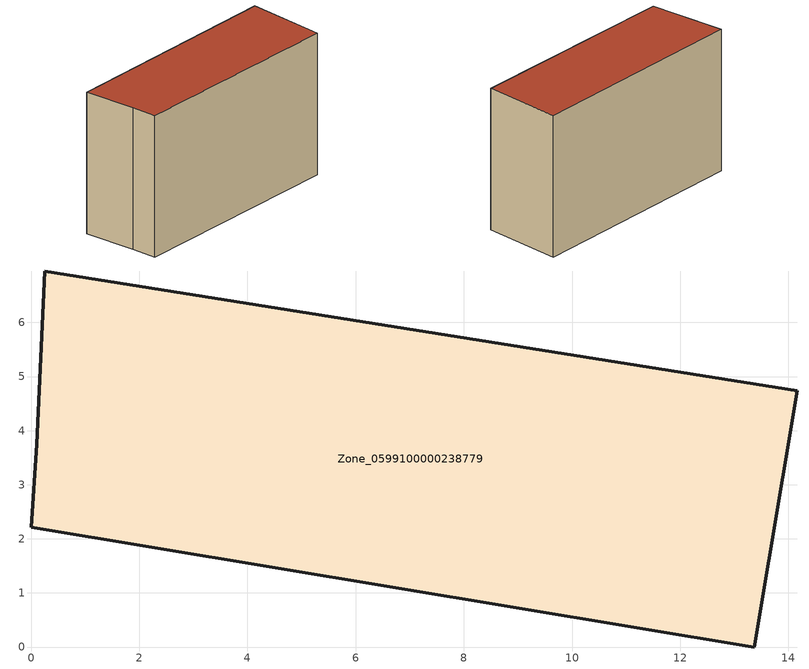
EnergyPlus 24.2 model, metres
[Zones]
Zone_0599100000238779
 floor ground (C_G): 0,2.21 0.1,3.75 0.25,6.95 14.17,4.73 13.37,0 z0
 wall outside (C_F): 0.1,3.75 0,2.21 13.37,0 14.17,4.73 0.25,6.95 0.1,3.75 z0:9.06
 roof outside (C_R): 13.37,0 14.17,4.73 0.25,6.95 0.1,3.75 0,2.21 z9.06
[BUILDING]
Pand.0599100000238779: North Axis=0; Terrain=City; Loads Convergence Tolerance Value=0.04; Temperature Convergence Tolerance Value=0.4; Solar Distribution=FullExterior; Maximum Number of Warmup Days=25; Minimum Number of Warmup Days=1
[Site:Location]
Rotterdam.The.Hague.AP_ZH_NLD Design_Conditions: Latitude=51.96; Longitude=4.45; Time Zone=1; Elevation=-4.5
[SITE:GROUNDTEMPERATURE:BUILDINGSURFACE]
18, 18, 18, 18, 18, 18, 18, 18, 18, 18, 18, 18
[MATERIAL] Thermal Absorptance=0.9; Solar Absorptance=0.7; Visible Absorptance=0.7
Name | Roughness | Thickness | Conductivity | Density | Specific Heat
G.TI.1992-2005 | MediumSmooth | 0.15 | 0.06 | 540 | 1210
F.TI.1992-2005 | Rough | 0.3 | 0.12 | 1920 | 840
R.TI.1992-2005 | MediumRough | 0.2 | 0.08 | 1500 | 1000
[CONSTRUCTION]
C_G: G.TI.1992-2005
C_F: F.TI.1992-2005
C_R: R.TI.1992-2005
[ZONE]
Zone_0599100000238779: Type=1; Multiplier=1; Ceiling Height=Autocalculate; Volume=Autocalculate; Floor Area=autocalculate; Part of Total Floor Area=Yes
[ZONEINFILTRATION:DESIGNFLOWRATE]
Infil_Zone_0599100000238779: Zone or ZoneList or Space or SpaceList=Zone_0599100000238779; Schedule=AlwaysOn; Design Flow Rate Calculation Method=Flow/Area; Flow Rate per Floor Area=0.0015; Constant Term Coefficient=1; Temperature Term Coefficient=0; Velocity Term Coefficient=0; Velocity Squared Term Coefficient=0
[HVACTEMPLATE:ZONE:IDEALLOADSAIRSYSTEM]
Zone_0599100000238779: Maximum Heating Supply Air Temperature=50; Minimum Cooling Supply Air Temperature=13; Maximum Heating Supply Air Humidity Ratio=0.0156; Minimum Cooling Supply Air Humidity Ratio=0.0077; Heating Limit=NoLimit; Cooling Limit=NoLimit; Dehumidification Control Type=ConstantSensibleHeatRatio; Cooling Sensible Heat Ratio=0.7; Dehumidification Setpoint=60; Humidification Control Type=None; Humidification Setpoint=30; Outdoor Air Method=None; Outdoor Air Flow Rate per Person=0.00944; Outdoor Air Flow Rate per Zone Floor Area=0; Outdoor Air Flow Rate per Zone=0; Demand Controlled Ventilation Type=None; Outdoor Air Economizer Type=NoEconomizer; Heat Recovery Type=None; Sensible Heat Recovery Effectiveness=0.7; Latent Heat Recovery Effectiveness=0.65
[ZONECONTROL:THERMOSTAT]
ThermostatControl_Zone_0599100000238779: Zone or ZoneList=Zone_0599100000238779; Control Type Schedule=DualSetpointControlType; Control 1=Thermostat_Zone_0599100000238779; Temperature Difference Between Cutout And Setpoint=0
[THERMOSTATSETPOINT:DUALSETPOINT]
Thermostat_Zone_0599100000238779: Heating Setpoint Temperature Schedule=HeatingSetpoint_Zone_0599100000238779; Cooling Setpoint Temperature Schedule=CoolingSetpoint_Zone_0599100000238779
[SCHEDULE:COMPACT]
HeatingSetpoint_Zone_0599100000238779: Through: 12/31, For: AllDays, Until: 24:00, 21
CoolingSetpoint_Zone_0599100000238779: Through: 12/31, For: AllDays, Until: 24:00, 24
DualSetpointControlType: Through: 12/31, For: AllDays, Until: 24:00, 4
AlwaysOn: Through: 12/31, For: AllDays, Until: 24:00, 1
